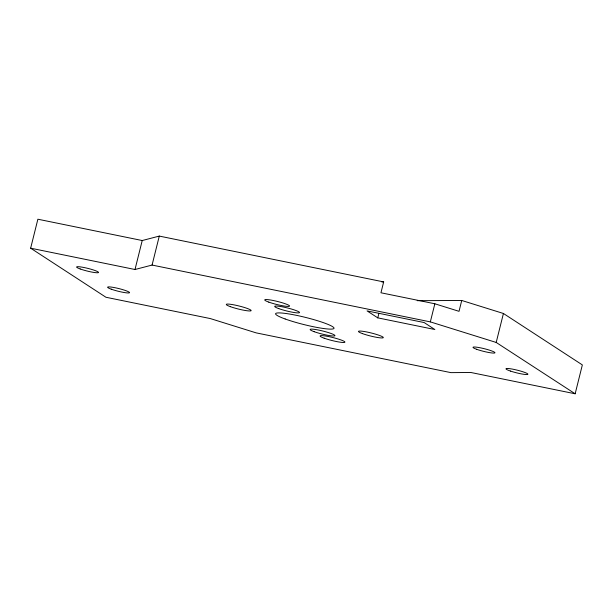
<?xml version="1.0" encoding="UTF-8"?>
<svg xmlns="http://www.w3.org/2000/svg" width="613" height="613" viewBox="0 0 613 613"><rect width="100%" height="100%" fill="white"/><g stroke="black" fill="none" stroke-linecap="round" stroke-linejoin="round"><path stroke-width="0.92" d="M30.65 248.188L37.876 219.216L142.224 240.534L159.288 236.089L383.669 281.911L380.957 292.776L434.847 303.78L459.03 311.327L461.735 300.47L503.426 313.481L582.35 364.911L575.155 393.784L470.799 372.474L450.953 372.635L256.165 332.874L210.305 318.568L105.949 297.259L30.65 248.188L134.998 269.505L152.07 265.061L430.334 321.886L496.201 342.452L575.155 393.784M134.998 269.505L142.224 240.534M152.07 265.061L159.288 236.089M377.784 317.863L367.095 310.906L424.158 322.553L434.847 329.518L377.784 317.863L378.911 313.343M430.334 321.886L434.847 303.78M496.201 342.452L503.426 313.481M417.215 300.676L461.735 300.47M381.769 281.919L383.669 281.911M510.545 371.087A11.279 1.372 14 0 0 527.854 374.328A11.279 1.372 14 0 0 512.476 369.118A11.279 1.372 14 0 0 510.545 371.087M268.785 302.117A12.789 1.555 14 0 0 289.267 306.301A12.789 1.555 14 0 0 273.383 300.531A12.789 1.555 14 0 0 268.785 302.117M111.214 289.167A11.279 1.372 14 0 0 129.289 292.853A11.279 1.372 14 0 0 115.267 287.765A11.279 1.372 14 0 0 111.214 289.167M476.623 349.28A11.279 1.372 14 0 0 494.699 352.973A11.279 1.372 14 0 0 480.676 347.877A11.279 1.372 14 0 0 476.623 349.28M80.203 268.969A11.279 1.372 14 0 0 98.279 272.655A11.279 1.372 14 0 0 84.257 267.567A11.279 1.372 14 0 0 80.203 268.969M278.754 308.607A12.789 1.555 14 0 0 299.236 312.791A12.789 1.555 14 0 0 283.344 307.021A12.789 1.555 14 0 0 278.754 308.607M230.411 306.669A12.789 1.555 14 0 0 250.878 310.837A12.789 1.555 14 0 0 234.94 305.059A12.789 1.555 14 0 0 230.411 306.669M362.559 333.641A12.789 1.555 14 0 0 383.048 337.824A12.789 1.555 14 0 0 367.156 332.054A12.789 1.555 14 0 0 362.559 333.641M314.193 331.694A12.789 1.555 14 0 0 334.675 335.878A12.789 1.555 14 0 0 318.783 330.108A12.789 1.555 14 0 0 314.193 331.694M324.162 338.184A12.789 1.555 14 0 0 344.644 342.368A12.789 1.555 14 0 0 328.752 336.598A12.789 1.555 14 0 0 324.162 338.184M285.16 318.982A30.083 3.663 14 0 0 333.365 328.821A30.083 3.663 14 0 0 295.972 315.243A30.083 3.663 14 0 0 285.16 318.982"/></g></svg>
